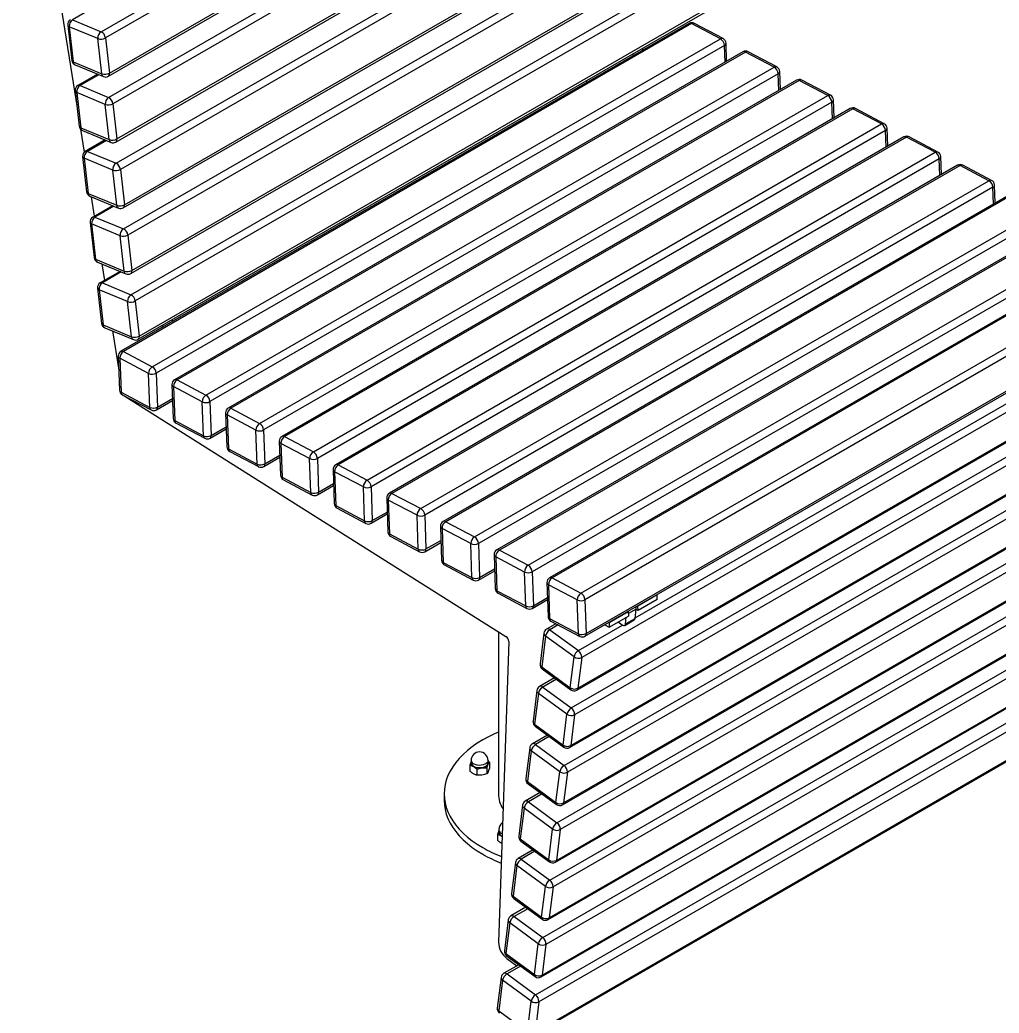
# Model space of a CAD drawing. Header units: millimetres. Extents: x 1508 to 7448, y -3239 to 961.
# Drawn here: x 5673 to 6800, y -1825 to -682 of the extents above; entities that cross this region are included whole.
import ezdxf

# ---------------------------------------------------------------- set-up
doc = ezdxf.new("R2010")
doc.units = ezdxf.units.MM

# ---------------------------------------------------------------- blocks, each defined once
blk = doc.blocks.new('izometria')
for p, q in [((786.15, 2005.71), (1204.75, 2247.37)), ((1207.95, 2242.74), (789.34, 2001.08)), ((726.3, 2215.41), (768.47, 1949.51)), ((791.48, 1972.82), (1210.09, 2214.48)), ((792.28, 1975.13), (1210.89, 2216.78)), ((791.64, 1957.25), (1210.25, 2198.91)), ((1213.44, 2194.28), (794.83, 1952.63)), ((797.78, 1926.67), (1216.38, 2168.33)), ((796.97, 1924.37), (1215.58, 2166.03)), ((797.13, 1908.8), (1215.74, 2150.45)), ((1218.93, 2145.83), (800.33, 1904.17)), ((802.47, 1875.91), (1221.08, 2117.57)), ((803.27, 1878.21), (1221.88, 2119.87)), ((802.63, 1860.34), (1221.23, 2102)), ((1224.43, 2097.37), (805.82, 1855.72)), ((807.96, 1827.46), (1226.57, 2069.12)), ((808.76, 1829.76), (1227.37, 2071.42)), ((808.12, 1811.89), (1226.73, 2053.54)), ((1229.92, 2048.92), (811.31, 1807.26)), ((779.05, 2022.47), (765.14, 2014.44)), ((813.46, 1779), (1232.06, 2020.66)), ((814.26, 1781.3), (1232.86, 2022.96)), ((765.14, 2014.44), (786.15, 2005.71)), ((761.56, 2010.53), (764.5, 1984.57)), ((783.71, 2000.61), (762.7, 2009.34)), ((762.7, 2009.34), (765.64, 1983.39)), ((1219.36, 2011.78), (800.75, 1770.13)), ((1221.24, 2011.65), (802.63, 1769.99)), ((1242.43, 2000.45), (1221.24, 2011.65)), ((1244.42, 2000.65), (1223.23, 2011.86)), ((786.65, 1974.66), (783.71, 2000.61)), ((789.34, 2001.08), (792.28, 1975.13)), ((823.82, 1758.79), (1242.43, 2000.45)), ((1245.38, 1995.63), (826.77, 1753.97)), ((1185.27, 1992.11), (1185.22, 1993.62)), ((1245.82, 1983.31), (1245.38, 1995.63)), ((1247.02, 1984.01), (1246.55, 1997.26)), ((1258.92, 1990.88), (840.31, 1749.22)), ((1260.8, 1990.74), (842.19, 1749.09)), ((1178.2, 1988.02), (1178.15, 1989.54)), ((1281.99, 1979.54), (1260.8, 1990.74)), ((1283.98, 1979.75), (1262.79, 1990.95)), ((765.64, 1983.39), (786.65, 1974.66)), ((766.94, 1981.32), (787.95, 1972.6)), ((863.39, 1737.89), (1281.99, 1979.54)), ((783.6, 1974.4), (769.02, 1965.99)), ((784.54, 1974.01), (770.63, 1965.98)), ((1284.94, 1974.72), (866.33, 1733.06)), ((1298.48, 1969.97), (879.87, 1728.31)), ((1300.36, 1969.84), (881.76, 1728.18)), ((1143.51, 1969.54), (1143.73, 1968.13)), ((1285.38, 1962.4), (1284.94, 1974.72)), ((1286.59, 1963.1), (1286.11, 1976.35)), ((1321.56, 1958.63), (1300.36, 1969.84)), ((1323.55, 1958.84), (1302.35, 1970.04)), ((767.05, 1962.07), (769.99, 1936.11)), ((770.63, 1965.98), (791.64, 1957.25)), ((789.2, 1952.16), (768.2, 1960.89)), ((768.2, 1960.89), (771.14, 1934.93)), ((902.95, 1716.98), (1321.56, 1958.63)), ((1326.15, 1942.19), (1325.67, 1955.45)), ((792.15, 1926.2), (789.2, 1952.16)), ((794.83, 1952.63), (797.78, 1926.67)), ((1324.5, 1953.81), (905.89, 1712.15)), ((1338.04, 1949.06), (919.44, 1707.4)), ((1339.93, 1948.93), (921.32, 1707.27)), ((1324.94, 1941.5), (1324.5, 1953.81)), ((1361.12, 1937.73), (1339.93, 1948.93)), ((1363.11, 1937.93), (1341.91, 1949.13)), ((770.94, 1933.95), (773.65, 1916.86)), ((771.14, 1934.93), (792.15, 1926.2)), ((772.43, 1932.87), (793.44, 1924.14)), ((942.51, 1696.07), (1361.12, 1937.73)), ((1364.06, 1932.9), (945.46, 1691.24)), ((1364.51, 1920.59), (1364.06, 1932.9)), ((1365.71, 1921.28), (1365.24, 1934.54)), ((789.09, 1925.95), (774.52, 1917.53)), ((790.03, 1925.56), (776.12, 1917.53)), ((1377.61, 1928.15), (959, 1686.49)), ((1379.49, 1928.02), (960.88, 1686.36)), ((1400.68, 1916.82), (1379.49, 1928.02)), ((1402.67, 1917.02), (1381.48, 1928.22)), ((772.54, 1913.62), (775.49, 1887.66)), ((794.7, 1903.7), (773.69, 1912.43)), ((773.69, 1912.43), (776.63, 1886.47)), ((776.12, 1917.53), (797.13, 1908.8)), ((982.07, 1675.16), (1400.68, 1916.82)), ((1403.63, 1911.99), (985.02, 1670.34)), ((1404.07, 1899.68), (1403.63, 1911.99)), ((1405.27, 1900.38), (1404.8, 1913.63)), ((797.64, 1877.75), (794.7, 1903.7)), ((800.33, 1904.17), (803.27, 1878.21)), ((1417.17, 1907.24), (998.56, 1665.59)), ((1419.05, 1907.11), (1000.44, 1665.45)), ((1440.24, 1895.91), (1419.05, 1907.11)), ((1442.23, 1896.11), (1421.04, 1907.32)), ((1021.64, 1654.25), (1440.24, 1895.91)), ((1443.19, 1891.08), (1024.58, 1649.43)), ((1443.63, 1878.77), (1443.19, 1891.08)), ((1444.84, 1879.47), (1444.36, 1892.72)), ((776.63, 1886.47), (797.64, 1877.75)), ((777.93, 1884.41), (798.93, 1875.68)), ((778.86, 1884.03), (781.13, 1869.72)), ((1456.73, 1886.33), (1038.13, 1644.68)), ((1458.61, 1886.2), (1040.01, 1644.55)), ((794.59, 1877.49), (780.01, 1869.07)), ((795.53, 1877.1), (781.62, 1869.07)), ((1061.2, 1633.35), (1479.81, 1875)), ((781.62, 1869.07), (802.63, 1860.34)), ((1482.75, 1870.18), (1064.15, 1628.52)), ((778.04, 1865.16), (780.98, 1839.2)), ((800.19, 1855.25), (779.18, 1863.98)), ((779.18, 1863.98), (782.13, 1838.02)), ((1496.3, 1865.43), (1077.69, 1623.77)), ((1498.18, 1865.29), (1079.57, 1623.64)), ((803.13, 1829.29), (800.19, 1855.25)), ((805.82, 1855.72), (808.76, 1829.76)), ((1100.76, 1612.44), (1519.37, 1854.09)), ((1522.32, 1849.27), (1103.71, 1607.61)), ((1535.15, 1844.89), (1116.55, 1603.23)), ((782.13, 1838.02), (803.13, 1829.29)), ((1537.03, 1844.76), (1118.43, 1603.1)), ((783.42, 1835.96), (804.43, 1827.23)), ((786.7, 1834.59), (788.63, 1822.42)), ((1139.62, 1591.9), (1558.23, 1833.56)), ((800.08, 1829.03), (785.5, 1820.62)), ((801.02, 1828.64), (787.11, 1820.62)), ((1561.17, 1828.73), (1142.57, 1587.08)), ((783.53, 1816.7), (786.47, 1790.75)), ((787.11, 1820.62), (808.12, 1811.89)), ((805.68, 1806.79), (784.68, 1815.52)), ((784.68, 1815.52), (787.62, 1789.56)), ((808.63, 1780.83), (805.68, 1806.79)), ((811.31, 1807.26), (814.26, 1781.3)), ((1142.64, 1560.11), (1561.24, 1801.77)), ((1143.46, 1562.08), (1562.07, 1803.74)), ((787.62, 1789.56), (808.63, 1780.83)), ((788.91, 1787.5), (809.92, 1778.77)), ((831.72, 1788), (831.66, 1789.52)), ((838.79, 1792.09), (838.74, 1793.6)), ((794.54, 1785.16), (799.12, 1756.32)), ((1558.84, 1786.11), (1140.23, 1544.45)), ((798.75, 1766.52), (799.65, 1741.53)), ((821.12, 1753.83), (799.92, 1765.03)), ((799.92, 1765.03), (800.82, 1740.04)), ((802.63, 1769.99), (823.82, 1758.79)), ((1179.62, 1573.67), (1516.83, 1768.33)), ((1136.61, 1520.39), (1555.22, 1762.05)), ((1137.41, 1521.8), (1556.02, 1763.46)), ((822.01, 1728.84), (821.12, 1753.83)), ((826.77, 1753.97), (827.67, 1728.98)), ((838.31, 1745.61), (839.21, 1720.62)), ((860.68, 1732.92), (839.48, 1744.12)), ((839.48, 1744.12), (840.38, 1719.13)), ((842.19, 1749.09), (863.39, 1737.89)), ((1132.54, 1507.25), (1551.15, 1748.9)), ((1553.58, 1743.83), (1134.97, 1502.17)), ((800.82, 1740.04), (822.01, 1728.84)), ((801.78, 1738.13), (822.97, 1726.93)), ((803.67, 1737), (1084.42, 1560.05)), ((827.67, 1728.98), (838.68, 1735.34)), ((826.84, 1727.01), (838.74, 1733.87)), ((861.57, 1707.93), (860.68, 1732.92)), ((866.33, 1733.06), (867.23, 1708.07)), ((881.76, 1728.18), (902.95, 1716.98)), ((877.88, 1724.7), (878.77, 1699.71)), ((900.24, 1712.01), (879.05, 1723.21)), ((879.05, 1723.21), (879.94, 1698.22)), ((1132.15, 1479.52), (1550.76, 1721.18)), ((840.38, 1719.13), (861.57, 1707.93)), ((841.34, 1717.23), (862.53, 1706.03)), ((867.23, 1708.07), (878.25, 1714.43)), ((1131.34, 1478.11), (1549.95, 1719.77)), ((866.4, 1706.1), (878.3, 1712.97)), ((901.14, 1687.02), (900.24, 1712.01)), ((905.89, 1712.15), (906.79, 1687.16)), ((921.32, 1707.27), (942.51, 1696.07)), ((1127.28, 1464.97), (1545.88, 1706.62)), ((917.44, 1703.79), (918.34, 1678.8)), ((939.8, 1691.1), (918.61, 1702.31)), ((918.61, 1702.31), (919.5, 1677.31)), ((1548.31, 1701.55), (1129.7, 1459.89)), ((879.94, 1698.22), (901.14, 1687.02)), ((880.9, 1696.32), (902.1, 1685.12)), ((905.96, 1685.19), (917.86, 1692.06)), ((906.79, 1687.16), (917.81, 1693.52)), ((945.46, 1691.24), (946.35, 1666.25)), ((940.7, 1666.11), (939.8, 1691.1)), ((960.88, 1686.36), (982.07, 1675.16)), ((919.5, 1677.31), (940.7, 1666.11)), ((957, 1682.89), (957.9, 1657.9)), ((979.37, 1670.2), (958.17, 1681.4)), ((958.17, 1681.4), (959.07, 1656.41)), ((1126.08, 1435.83), (1544.69, 1677.49)), ((1126.88, 1437.24), (1545.49, 1678.9)), ((920.46, 1675.41), (941.66, 1664.21)), ((945.53, 1664.28), (957.42, 1671.15)), ((946.35, 1666.25), (957.37, 1672.61)), ((980.26, 1645.2), (979.37, 1670.2)), ((985.02, 1670.34), (985.92, 1645.34)), ((996.57, 1661.98), (997.46, 1636.99)), ((1000.44, 1665.45), (1021.64, 1654.25)), ((1122.01, 1422.69), (1540.62, 1664.34)), ((959.07, 1656.41), (980.26, 1645.2)), ((1018.93, 1649.29), (997.73, 1660.49)), ((997.73, 1660.49), (998.63, 1635.5)), ((1543.04, 1659.27), (1124.44, 1417.61)), ((960.03, 1654.5), (981.22, 1643.3)), ((985.09, 1643.37), (996.99, 1650.24)), ((985.92, 1645.34), (996.93, 1651.7)), ((1019.82, 1624.3), (1018.93, 1649.29)), ((1024.58, 1649.43), (1025.48, 1624.44)), ((1036.13, 1641.07), (1037.02, 1616.08)), ((1040.01, 1644.55), (1061.2, 1633.35)), ((998.63, 1635.5), (1019.82, 1624.3)), ((999.59, 1633.59), (1020.78, 1622.39)), ((1058.49, 1628.38), (1037.3, 1639.58)), ((1037.3, 1639.58), (1038.19, 1614.59)), ((1120.81, 1393.55), (1539.42, 1635.21)), ((1121.62, 1394.96), (1540.22, 1636.62)), ((1024.65, 1622.47), (1036.55, 1629.33)), ((1025.48, 1624.44), (1036.5, 1630.8)), ((1059.39, 1603.39), (1058.49, 1628.38)), ((1064.15, 1628.52), (1065.04, 1603.53)), ((1075.69, 1620.16), (1076.59, 1595.17)), ((1098.05, 1607.47), (1076.86, 1618.67)), ((1076.86, 1618.67), (1077.76, 1593.68)), ((1079.57, 1623.64), (1100.76, 1612.44)), ((1116.74, 1380.41), (1535.35, 1622.06)), ((1038.19, 1614.59), (1059.39, 1603.39)), ((1039.15, 1612.69), (1060.35, 1601.48)), ((1537.78, 1616.99), (1119.17, 1375.33)), ((1064.22, 1601.56), (1076.11, 1608.42)), ((1065.04, 1603.53), (1076.06, 1609.89)), ((1098.95, 1582.48), (1098.05, 1607.47)), ((1103.71, 1607.61), (1104.6, 1582.62)), ((1114.55, 1599.63), (1115.44, 1574.64)), ((1136.91, 1586.94), (1115.72, 1598.14)), ((1115.72, 1598.14), (1116.61, 1573.15)), ((1118.43, 1603.1), (1139.62, 1591.9)), ((1077.76, 1593.68), (1098.95, 1582.48)), ((1078.71, 1591.78), (1099.91, 1580.58)), ((1115.55, 1351.27), (1534.15, 1592.93)), ((1116.35, 1352.68), (1534.96, 1594.34)), ((1195.79, 1590.58), (1181.65, 1582.42)), ((1195.6, 1590.69), (1195.79, 1590.58)), ((1195.91, 1587.25), (1195.79, 1590.58)), ((1103.78, 1580.65), (1115, 1587.13)), ((1104.6, 1582.62), (1114.94, 1588.59)), ((1137.81, 1561.94), (1136.91, 1586.94)), ((1142.57, 1587.08), (1143.46, 1562.08)), ((1181.65, 1582.42), (1181.45, 1582.52)), ((1181.77, 1579.09), (1181.65, 1582.42)), ((1195.91, 1587.25), (1181.77, 1579.09)), ((1111.48, 1338.13), (1530.09, 1579.78)), ((1532.51, 1574.71), (1113.91, 1333.05)), ((1160.44, 1570.17), (1174.58, 1578.34)), ((1160.56, 1566.84), (1174.7, 1575)), ((1172.51, 1569.2), (1173.09, 1574.07)), ((1174.58, 1578.34), (1174.38, 1578.44)), ((1174.58, 1578.34), (1174.7, 1575)), ((1180.41, 1580.21), (1174.63, 1576.87)), ((1179.58, 1573.28), (1180.41, 1580.21)), ((1181.77, 1579.09), (1180.36, 1579.83)), ((1121.23, 1569.31), (1114.41, 1565.37)), ((1116.61, 1573.15), (1137.81, 1561.94)), ((1122.88, 1568.44), (1116.78, 1564.92)), ((1117.57, 1571.24), (1138.77, 1560.04)), ((1137.81, 1549.53), (1170.35, 1568.31)), ((1157.28, 1568.57), (1160.56, 1566.84)), ((1160.24, 1570.28), (1160.44, 1570.17)), ((1160.44, 1570.17), (1160.56, 1566.84)), ((1167.14, 1570.64), (1170.12, 1568.46)), ((1171.9, 1568.13), (1178.97, 1572.21)), ((1172.51, 1569.2), (1179.58, 1573.28)), ((1078.86, 1563.55), (1078.86, 1444.02)), ((1112.44, 1562.4), (1109.62, 1539.75)), ((1113.58, 1560.27), (1110.76, 1537.62)), ((1134.6, 1544.87), (1113.58, 1560.27)), ((1116.78, 1564.92), (1137.81, 1549.53)), ((1086.45, 1556.34), (1078.94, 1334.56)), ((1111.08, 1310.4), (1529.69, 1552.06)), ((1110.28, 1308.99), (1528.89, 1550.65)), ((1131.78, 1522.22), (1134.6, 1544.87)), ((1106.21, 1295.84), (1524.82, 1537.5)), ((1110.76, 1537.62), (1131.78, 1522.22)), ((1140.23, 1544.45), (1137.41, 1521.8)), ((1527.25, 1532.43), (1108.64, 1290.77)), ((1111.22, 1536.02), (1132.25, 1520.63)), ((1120.19, 1529.46), (1109.14, 1523.09)), ((1121.57, 1528.45), (1111.52, 1522.64)), ((1107.17, 1520.12), (1104.35, 1497.47)), ((1108.31, 1517.99), (1105.49, 1495.34)), ((1129.34, 1502.59), (1108.31, 1517.99)), ((1111.52, 1522.64), (1132.54, 1507.25)), ((1105.02, 1266.71), (1523.62, 1508.37)), ((1105.82, 1268.12), (1524.43, 1509.78)), ((1126.52, 1479.94), (1129.34, 1502.59)), ((1134.97, 1502.17), (1132.15, 1479.52)), ((1105.49, 1495.34), (1126.52, 1479.94)), ((1105.96, 1493.74), (1126.98, 1478.35)), ((1114.92, 1487.18), (1103.88, 1480.8)), ((1116.31, 1486.17), (1106.25, 1480.36)), ((1106.25, 1480.36), (1127.28, 1464.97)), ((1101.91, 1477.84), (1099.08, 1455.18)), ((1103.05, 1475.71), (1100.23, 1453.06)), ((1124.07, 1460.31), (1103.05, 1475.71)), ((1057.75, 1465.13), (1057.75, 1460.77)), ((1058.75, 1468.57), (1058.75, 1466.83)), ((1070.3, 1463.19), (1071.28, 1465.76)), ((1071.25, 1466.83), (1071.25, 1468.57)), ((1072.25, 1467.38), (1072.25, 1463.02)), ((1063.05, 1462.07), (1066.68, 1463.1)), ((1063.05, 1462.07), (1063.05, 1457.71)), ((1070.3, 1463.19), (1070.3, 1458.83)), ((1072.25, 1463.02), (1071.28, 1460.45)), ((1121.25, 1437.66), (1124.07, 1460.31)), ((1129.7, 1459.89), (1126.88, 1437.24)), ((1100.23, 1453.06), (1121.25, 1437.66)), ((1100.69, 1451.46), (1121.72, 1436.07)), ((1038.86, 1444.02), (1038.86, 1439.12)), ((1109.65, 1444.9), (1098.61, 1438.52)), ((1111.04, 1443.89), (1100.99, 1438.08)), ((1096.64, 1435.55), (1093.82, 1412.9)), ((1100.99, 1438.08), (1122.01, 1422.69)), ((1097.78, 1433.43), (1094.96, 1410.78)), ((1118.81, 1418.03), (1097.78, 1433.43)), ((1078.14, 1414.12), (1078.14, 1409.76)), ((1079.14, 1417.55), (1079.14, 1415.81)), ((1080.8, 1413.06), (1081.58, 1412.5)), ((1115.98, 1395.38), (1118.81, 1418.03)), ((1124.44, 1417.61), (1121.62, 1394.96)), ((1081.41, 1407.48), (1080.8, 1407.75)), ((1094.96, 1410.78), (1115.98, 1395.38)), ((1095.43, 1409.18), (1116.45, 1393.79)), ((1104.39, 1402.62), (1093.34, 1396.24)), ((1105.77, 1401.6), (1095.72, 1395.8)), ((1091.37, 1393.27), (1088.55, 1370.62)), ((1092.52, 1391.15), (1089.69, 1368.5)), ((1113.54, 1375.75), (1092.52, 1391.15)), ((1095.72, 1395.8), (1116.74, 1380.41)), ((1110.72, 1353.1), (1113.54, 1375.75)), ((1119.17, 1375.33), (1116.35, 1352.68)), ((1089.69, 1368.5), (1110.72, 1353.1)), ((1090.16, 1366.9), (1111.18, 1351.51)), ((1099.12, 1360.34), (1088.08, 1353.96)), ((1100.51, 1359.32), (1090.45, 1353.52)), ((1086.11, 1350.99), (1083.29, 1328.34)), ((1087.25, 1348.87), (1084.43, 1326.22)), ((1108.27, 1333.47), (1087.25, 1348.87)), ((1090.45, 1353.52), (1111.48, 1338.13)), ((1105.45, 1310.82), (1108.27, 1333.47)), ((1113.91, 1333.05), (1111.08, 1310.4)), ((1084.43, 1326.22), (1105.45, 1310.82)), ((1093.86, 1318.06), (1082.81, 1311.68)), ((1084.89, 1324.62), (1105.92, 1309.23)), ((1085.07, 1322.62), (1092.42, 1317.23)), ((1095.24, 1317.04), (1085.19, 1311.24)), ((1085.19, 1311.24), (1106.21, 1295.84)), ((1080.84, 1308.71), (1078.02, 1286.06)), ((1081.98, 1306.59), (1079.16, 1283.94)), ((1103.01, 1291.19), (1081.98, 1306.59)), ((1100.19, 1268.54), (1103.01, 1291.19)), ((1108.64, 1290.77), (1105.82, 1268.12)), ((1079.16, 1283.94), (1100.19, 1268.54))]:
    blk.add_line(p, q)
at = {"flags": 128}
for points in [[(803.14, 1737.41), (803.32, 1737.25), (803.67, 1737)], [(1170.12, 1568.46), (1170.54, 1568.2), (1170.95, 1568.04), (1171.34, 1567.99), (1171.69, 1568.04), (1172, 1568.19), (1172.24, 1568.44), (1172.41, 1568.78), (1172.51, 1569.2)], [(1078.86, 1489.37), (1076.1, 1488.16), (1071.59, 1486), (1067.32, 1483.67), (1063.29, 1481.21), (1059.54, 1478.6), (1056.06, 1475.88), (1052.87, 1473.03), (1049.99, 1470.08), (1047.42, 1467.03), (1045.17, 1463.9), (1043.26, 1460.7), (1041.68, 1457.44), (1040.45, 1454.13), (1039.57, 1450.78), (1039.04, 1447.4), (1038.86, 1444.02), (1039.04, 1440.63), (1039.57, 1437.26), (1040.45, 1433.91), (1041.68, 1430.59), (1043.26, 1427.33), (1045.17, 1424.13), (1047.42, 1421), (1049.99, 1417.95), (1052.87, 1415), (1056.06, 1412.16), (1059.54, 1409.43), (1063.29, 1406.83), (1067.32, 1404.36)], [(1071.25, 1467.44), (1071.36, 1466.95), (1071.26, 1466.07), (1070.81, 1465.22), (1070.01, 1464.46), (1068.93, 1463.83), (1067.61, 1463.38), (1066.15, 1463.11), (1064.61, 1463.06), (1063.1, 1463.22), (1061.7, 1463.58), (1060.49, 1464.13), (1059.55, 1464.83), (1058.92, 1465.64), (1058.64, 1466.51), (1058.73, 1467.39), (1058.75, 1467.44)], [(1058.75, 1466.83), (1058.76, 1466.61), (1059.03, 1465.75), (1059.65, 1464.96), (1060.58, 1464.28), (1061.76, 1463.74), (1063.14, 1463.38), (1064.62, 1463.23), (1066.12, 1463.28), (1067.56, 1463.54), (1068.85, 1463.99), (1069.92, 1464.6), (1070.7, 1465.35), (1071.14, 1466.18), (1071.25, 1466.83)], [(1071.25, 1468.57), (1071.14, 1467.92), (1070.7, 1467.09), (1069.92, 1466.34), (1068.85, 1465.73), (1067.56, 1465.28), (1066.12, 1465.02), (1064.62, 1464.96), (1063.14, 1465.12), (1061.76, 1465.48), (1060.58, 1466.02)], [(1038.86, 1439.12), (1039.04, 1435.73), (1039.57, 1432.36), (1040.45, 1429.01), (1041.68, 1425.7), (1043.26, 1422.43), (1045.17, 1419.23), (1047.42, 1416.1), (1049.99, 1413.05), (1052.87, 1410.1), (1056.06, 1407.26), (1059.54, 1404.53), (1063.29, 1401.93), (1067.32, 1399.46)], [(1081.58, 1412.67), (1081.44, 1412.74), (1080.8, 1413.06)]]:
    blk.add_lwpolyline(points, dxfattribs=at)
for centre, radius, start, end in [((765.53, 2010.98), 4, 119.99731, 186.46828), ((768.19, 2009.85), 5.51, 123.64115, 185.24258), ((763.12, 2010.9), 1.61, 193.35792, 254.86584), ((1221.36, 2008.32), 4, 62.14438, 119.99731), ((1220.18, 2010.04), 1.93, 56.73042, 115.23893), ((1222.41, 2009.97), 2.05, 66.72571, 125.00749), ((789.2, 2001.12), 5.51, 123.64115, 185.24258), ((785.99, 2007.3), 7.06, 251.17811, 298.34507), ((783.35, 2000.36), 6.03, 6.86308, 62.38564), ((1243.61, 1998.77), 2.05, 66.72571, 125.00749), ((1239.25, 1995.2), 6.14, 3.96971, 58.82613), ((1242.55, 1997.12), 4, 2.0528, 62.14438), ((1244.68, 1997.36), 1.87, 291.84023, 356.97122), ((1260.92, 1987.41), 4, 62.14438, 119.99731), ((768.47, 1985.02), 4, 186.46828, 247.43629), ((766.06, 1984.94), 1.61, 193.35792, 254.86584), ((1259.74, 1989.13), 1.93, 56.73042, 115.23893), ((1261.98, 1989.06), 2.05, 66.72571, 125.00749), ((767.98, 1983.41), 2.33, 180.67951, 243.54936), ((1283.17, 1977.86), 2.05, 66.72571, 125.00749), ((1278.82, 1974.29), 6.14, 3.96971, 58.82613), ((1282.11, 1976.21), 4, 2.0528, 62.14438), ((788.93, 1981.34), 7.06, 251.17811, 298.34507), ((788.99, 1974.68), 2.33, 180.67951, 243.54936), ((789.48, 1976.29), 4, 247.43629, 299.99731), ((790.08, 1974.6), 2.26, 308.23528, 13.35639), ((1284.24, 1976.45), 1.87, 291.84023, 356.97122), ((1300.48, 1966.5), 4, 62.14438, 119.99731), ((1299.3, 1968.22), 1.93, 56.73042, 115.23893), ((1301.54, 1968.15), 2.05, 66.72571, 125.00749), ((771.02, 1962.52), 4, 119.99731, 186.46828), ((768.62, 1962.44), 1.61, 193.35792, 254.86584), ((773.69, 1961.39), 5.51, 123.64115, 185.24258), ((769.82, 1964.42), 1.76, 62.66761, 117.11222), ((794.69, 1952.66), 5.51, 123.64115, 185.24258), ((788.84, 1951.91), 6.03, 6.86308, 62.38564), ((1322.73, 1956.95), 2.05, 66.72571, 125.00749), ((1318.38, 1953.38), 6.14, 3.96971, 58.82613), ((1321.68, 1955.3), 4, 2.0528, 62.14438), ((1323.81, 1955.54), 1.87, 291.84023, 356.97122), ((791.48, 1958.84), 7.06, 251.17811, 298.34507), ((1340.04, 1945.59), 4, 62.14438, 119.99731), ((1338.87, 1947.31), 1.93, 56.73042, 115.23893), ((1341.1, 1947.25), 2.05, 66.72571, 125.00749), ((773.97, 1936.56), 4, 186.46828, 247.43629), ((771.56, 1936.48), 1.61, 193.35792, 254.86584), ((773.47, 1934.96), 2.33, 180.67951, 243.54936), ((1362.3, 1936.05), 2.05, 66.72571, 125.00749), ((1357.94, 1932.48), 6.14, 3.96971, 58.82613), ((1361.24, 1934.39), 4, 2.0528, 62.14438), ((1363.37, 1934.64), 1.87, 291.84023, 356.97122), ((794.42, 1932.88), 7.06, 251.17811, 298.34507), ((794.48, 1926.23), 2.33, 180.67951, 243.54936), ((795.57, 1926.15), 2.26, 308.23528, 13.35639), ((1379.61, 1924.69), 4, 62.14438, 119.99731), ((1378.43, 1926.41), 1.93, 56.73042, 115.23893), ((1380.67, 1926.34), 2.05, 66.72571, 125.00749), ((794.97, 1927.83), 4, 247.43629, 299.99731), ((776.52, 1914.07), 4, 119.99731, 186.46828), ((774.11, 1913.99), 1.61, 193.35792, 254.86584), ((779.18, 1912.94), 5.51, 123.64115, 185.24258), ((775.32, 1915.97), 1.76, 62.66761, 117.11222), ((1401.86, 1915.14), 2.05, 66.72571, 125.00749), ((1397.51, 1911.57), 6.14, 3.96971, 58.82613), ((1400.8, 1913.49), 4, 2.0528, 62.14438), ((1402.93, 1913.73), 1.87, 291.84023, 356.97122), ((800.19, 1904.21), 5.51, 123.64115, 185.24258), ((796.97, 1910.39), 7.06, 251.17811, 298.34507), ((794.34, 1903.45), 6.03, 6.86308, 62.38564), ((1419.17, 1903.78), 4, 62.14438, 119.99731), ((1417.99, 1905.5), 1.93, 56.73042, 115.23893), ((1420.23, 1905.43), 2.05, 66.72571, 125.00749), ((1441.42, 1894.23), 2.05, 66.72571, 125.00749), ((1437.07, 1890.66), 6.14, 3.96971, 58.82613), ((1440.36, 1892.58), 4, 2.0528, 62.14438), ((1442.49, 1892.82), 1.87, 291.84023, 356.97122), ((779.46, 1888.11), 4, 186.46828, 247.43629), ((777.05, 1888.03), 1.61, 193.35792, 254.86584), ((778.96, 1886.5), 2.33, 180.67951, 243.54936), ((799.92, 1884.43), 7.06, 251.17811, 298.34507), ((799.97, 1877.77), 2.33, 180.67951, 243.54936), ((800.47, 1879.38), 4, 247.43629, 299.99731), ((801.07, 1877.69), 2.26, 308.23528, 13.35639), ((782.01, 1865.61), 4, 119.99731, 186.46828), ((784.67, 1864.48), 5.51, 123.64115, 185.24258), ((780.81, 1867.51), 1.76, 62.66761, 117.11222), ((779.6, 1865.53), 1.61, 193.35792, 254.86584), ((805.68, 1855.75), 5.51, 123.64115, 185.24258), ((799.83, 1855), 6.03, 6.86308, 62.38564), ((802.47, 1861.93), 7.06, 251.17811, 298.34507), ((784.95, 1839.65), 4, 186.46828, 247.43629), ((782.55, 1839.57), 1.61, 193.35792, 254.86584), ((784.46, 1838.05), 2.33, 180.67951, 243.54936), ((805.41, 1835.97), 7.06, 251.17811, 298.34507), ((805.47, 1829.32), 2.33, 180.67951, 243.54936), ((805.96, 1830.92), 4, 247.43629, 299.99731), ((806.56, 1829.24), 2.26, 308.23528, 13.35639), ((787.5, 1817.15), 4, 119.99731, 186.46828), ((785.1, 1817.08), 1.61, 193.35792, 254.86584), ((790.17, 1816.03), 5.51, 123.64115, 185.24258), ((786.31, 1819.05), 1.76, 62.66761, 117.11222), ((811.17, 1807.3), 5.51, 123.64115, 185.24258), ((805.32, 1806.54), 6.03, 6.86308, 62.38564), ((807.96, 1813.47), 7.06, 251.17811, 298.34507), ((790.45, 1791.2), 4, 186.46828, 247.43629), ((788.04, 1791.12), 1.61, 193.35792, 254.86584), ((789.95, 1789.59), 2.33, 180.67951, 243.54936), ((810.9, 1787.52), 7.06, 251.17811, 298.34507), ((810.96, 1780.86), 2.33, 180.67951, 243.54936), ((811.46, 1782.47), 4, 247.43629, 299.99731), ((812.05, 1780.78), 2.26, 308.23528, 13.35639), ((802.75, 1766.66), 4, 119.99731, 182.0528), ((800.62, 1766.78), 1.89, 188.01662, 248.23393), ((805.85, 1765.01), 5.93, 122.91612, 179.84874), ((801.57, 1768.38), 1.93, 56.73042, 115.23893), ((827.05, 1753.81), 5.93, 122.91612, 179.84874), ((820.65, 1753.54), 6.14, 3.96971, 58.82613), ((823.8, 1759.62), 6.39, 245.13067, 297.69342), ((842.31, 1745.75), 4, 119.99731, 182.0528), ((840.18, 1745.87), 1.89, 188.01662, 248.23393), ((845.42, 1744.11), 5.93, 122.91612, 179.84874), ((841.13, 1747.47), 1.93, 56.73042, 115.23893), ((803.65, 1741.67), 4, 182.0528, 242.14438), ((801.52, 1741.79), 1.89, 188.01662, 248.23393), ((802.91, 1739.9), 2.1, 176.1988, 237.29665), ((866.61, 1732.91), 5.93, 122.91612, 179.84874), ((860.21, 1732.64), 6.14, 3.96971, 58.82613), ((824.7, 1734.63), 6.39, 245.13067, 297.69342), ((824.1, 1728.7), 2.1, 176.1988, 237.29665), ((825.7, 1728.64), 2, 304.91222, 9.60462), ((863.36, 1738.72), 6.39, 245.13067, 297.69342), ((881.87, 1724.85), 4, 119.99731, 182.0528), ((884.98, 1723.2), 5.93, 122.91612, 179.84874), ((880.7, 1726.57), 1.93, 56.73042, 115.23893), ((824.84, 1730.47), 4, 242.14438, 299.99731), ((843.21, 1720.76), 4, 182.0528, 242.14438), ((841.08, 1720.88), 1.89, 188.01662, 248.23393), ((879.75, 1724.97), 1.89, 188.01662, 248.23393), ((842.47, 1718.99), 2.1, 176.1988, 237.29665), ((906.17, 1712), 5.93, 122.91612, 179.84874), ((899.77, 1711.73), 6.14, 3.96971, 58.82613), ((864.26, 1713.72), 6.39, 245.13067, 297.69342), ((863.67, 1707.79), 2.1, 176.1988, 237.29665), ((864.4, 1709.56), 4, 242.14438, 299.99731), ((865.26, 1707.74), 2, 304.91222, 9.60462), ((902.93, 1717.81), 6.39, 245.13067, 297.69342), ((921.44, 1703.94), 4, 119.99731, 182.0528), ((924.54, 1702.29), 5.93, 122.91612, 179.84874), ((920.26, 1705.66), 1.93, 56.73042, 115.23893), ((882.77, 1699.85), 4, 182.0528, 242.14438), ((880.64, 1699.97), 1.89, 188.01662, 248.23393), ((919.31, 1704.06), 1.89, 188.01662, 248.23393), ((882.03, 1698.08), 2.1, 176.1988, 237.29665), ((945.74, 1691.09), 5.93, 122.91612, 179.84874), ((942.49, 1696.9), 6.39, 245.13067, 297.69342), ((939.34, 1690.82), 6.14, 3.96971, 58.82613), ((903.23, 1686.88), 2.1, 176.1988, 237.29665), ((903.82, 1692.82), 6.39, 245.13067, 297.69342), ((903.96, 1688.65), 4, 242.14438, 299.99731), ((904.82, 1686.83), 2, 304.91222, 9.60462), ((961, 1683.03), 4, 119.99731, 182.0528), ((964.1, 1681.38), 5.93, 122.91612, 179.84874), ((959.82, 1684.75), 1.93, 56.73042, 115.23893), ((922.33, 1678.95), 4, 182.0528, 242.14438), ((920.2, 1679.07), 1.89, 188.01662, 248.23393), ((921.6, 1677.17), 2.1, 176.1988, 237.29665), ((958.87, 1683.15), 1.89, 188.01662, 248.23393), ((985.3, 1670.18), 5.93, 122.91612, 179.84874), ((982.05, 1675.99), 6.39, 245.13067, 297.69342), ((978.9, 1669.91), 6.14, 3.96971, 58.82613), ((942.79, 1665.97), 2.1, 176.1988, 237.29665), ((943.39, 1671.91), 6.39, 245.13067, 297.69342), ((943.53, 1667.75), 4, 242.14438, 299.99731), ((944.38, 1665.92), 2, 304.91222, 9.60462), ((1000.56, 1662.12), 4, 119.99731, 182.0528), ((998.43, 1662.24), 1.89, 188.01662, 248.23393), ((1003.67, 1660.47), 5.93, 122.91612, 179.84874), ((999.39, 1663.84), 1.93, 56.73042, 115.23893), ((961.9, 1658.04), 4, 182.0528, 242.14438), ((959.77, 1658.16), 1.89, 188.01662, 248.23393), ((961.16, 1656.27), 2.1, 176.1988, 237.29665), ((1024.86, 1649.27), 5.93, 122.91612, 179.84874), ((1021.61, 1655.08), 6.39, 245.13067, 297.69342), ((1018.46, 1649), 6.14, 3.96971, 58.82613), ((982.95, 1651), 6.39, 245.13067, 297.69342), ((982.35, 1645.07), 2.1, 176.1988, 237.29665), ((983.09, 1646.84), 4, 242.14438, 299.99731), ((983.95, 1645.01), 2, 304.91222, 9.60462), ((1040.13, 1641.21), 4, 119.99731, 182.0528), ((1038, 1641.33), 1.89, 188.01662, 248.23393), ((1043.23, 1639.57), 5.93, 122.91612, 179.84874), ((1038.95, 1642.93), 1.93, 56.73042, 115.23893), ((1001.46, 1637.13), 4, 182.0528, 242.14438), ((999.33, 1637.25), 1.89, 188.01662, 248.23393), ((1000.72, 1635.36), 2.1, 176.1988, 237.29665), ((1064.42, 1628.36), 5.93, 122.91612, 179.84874), ((1058.02, 1628.09), 6.14, 3.96971, 58.82613), ((1061.18, 1634.17), 6.39, 245.13067, 297.69342), ((1022.51, 1630.09), 6.39, 245.13067, 297.69342), ((1021.92, 1624.16), 2.1, 176.1988, 237.29665), ((1022.65, 1625.93), 4, 242.14438, 299.99731), ((1023.51, 1624.1), 2, 304.91222, 9.60462), ((1079.69, 1620.31), 4, 119.99731, 182.0528), ((1077.56, 1620.43), 1.89, 188.01662, 248.23393), ((1082.79, 1618.66), 5.93, 122.91612, 179.84874), ((1078.51, 1622.03), 1.93, 56.73042, 115.23893), ((1041.02, 1616.22), 4, 182.0528, 242.14438), ((1038.89, 1616.34), 1.89, 188.01662, 248.23393), ((1040.29, 1614.45), 2.1, 176.1988, 237.29665), ((1103.99, 1607.46), 5.93, 122.91612, 179.84874), ((1097.59, 1607.19), 6.14, 3.96971, 58.82613), ((1061.48, 1603.25), 2.1, 176.1988, 237.29665), ((1062.07, 1609.18), 6.39, 245.13067, 297.69342), ((1063.07, 1603.19), 2, 304.91222, 9.60462), ((1100.74, 1613.27), 6.39, 245.13067, 297.69342), ((1117.37, 1601.49), 1.93, 56.73042, 115.23893), ((1062.22, 1605.02), 4, 242.14438, 299.99731), ((1118.55, 1599.77), 4, 119.99731, 182.0528), ((1116.42, 1599.89), 1.89, 188.01662, 248.23393), ((1121.65, 1598.12), 5.93, 122.91612, 179.84874), ((1080.58, 1595.31), 4, 182.0528, 242.14438), ((1078.46, 1595.43), 1.89, 188.01662, 248.23393), ((1079.85, 1593.54), 2.1, 176.1988, 237.29665), ((1142.84, 1586.92), 5.93, 122.91612, 179.84874), ((1136.44, 1586.65), 6.14, 3.96971, 58.82613), ((1101.64, 1588.28), 6.39, 245.13067, 297.69342), ((1101.04, 1582.34), 2.1, 176.1988, 237.29665), ((1102.64, 1582.29), 2, 304.91222, 9.60462), ((1139.6, 1592.73), 6.39, 245.13067, 297.69342), ((1176.85, 1580.51), 3.57, 355.16538, 21.01265), ((1101.78, 1584.11), 4, 242.14438, 299.99731), ((1119.44, 1574.78), 4, 182.0528, 242.14438), ((1117.31, 1574.9), 1.89, 188.01662, 248.23393), ((1118.65, 1572.98), 2.04, 175.31393, 238.18152), ((1178.25, 1573.33), 1.33, 303.05488, 358.03009), ((1081.84, 1556.23), 4.61, 1.32559, 55.88905), ((1116.41, 1561.9), 4, 119.99731, 172.90063), ((1114.8, 1562.29), 2.37, 177.55054, 238.86299), ((1120.47, 1558.95), 7.01, 121.68748, 169.19967), ((1115.25, 1563.28), 2.25, 46.91451, 111.90761), ((1139.84, 1561.78), 2.04, 175.31393, 238.18152), ((1140.49, 1567.74), 6.39, 245.13067, 297.69342), ((1140.64, 1563.58), 4, 242.14438, 299.99731), ((1141.43, 1561.78), 2.06, 305.93212, 8.58472), ((1141.49, 1543.56), 7.01, 121.68748, 169.19967), ((1137.77, 1549.41), 5.54, 235.075, 296.39812), ((1134.2, 1544.68), 6.04, 357.83987, 53.30056), ((1113.59, 1539.25), 4, 172.90063, 233.78743), ((1111.93, 1539.62), 2.32, 176.78692, 239.6266), ((1112.33, 1537.21), 1.63, 165.56602, 226.96975), ((1111.14, 1519.62), 4, 119.99731, 172.90063), ((1110, 1521.08), 2.18, 45.79016, 113.03196), ((1109.54, 1520.01), 2.37, 177.55054, 238.86299), ((1115.2, 1516.67), 7.01, 121.68748, 169.19967), ((1133.36, 1521.82), 1.63, 165.56602, 226.96975), ((1134.95, 1526.76), 5.54, 235.075, 296.39812), ((1134.61, 1523.86), 4, 233.78743, 299.99731), ((1135.65, 1521.87), 1.77, 302.98571, 357.71601), ((1136.23, 1501.28), 7.01, 121.68748, 169.19967), ((1132.51, 1507.13), 5.54, 235.075, 296.39812), ((1128.93, 1502.4), 6.04, 357.83987, 53.30056), ((1108.32, 1496.97), 4, 172.90063, 233.78743), ((1106.66, 1497.34), 2.32, 176.78692, 239.6266), ((1107.07, 1494.93), 1.63, 165.56602, 226.96975), ((1105.88, 1477.34), 4, 119.99731, 172.90063), ((1109.93, 1474.39), 7.01, 121.68748, 169.19967), ((1104.73, 1478.8), 2.18, 45.79016, 113.03196), ((1128.09, 1479.54), 1.63, 165.56602, 226.96975), ((1129.69, 1484.48), 5.54, 235.075, 296.39812), ((1130.38, 1479.59), 1.77, 302.98571, 357.71601), ((1065, 1468.57), 6.25, 0, 180), ((1104.27, 1477.73), 2.37, 177.55054, 238.86299), ((1129.34, 1481.58), 4, 233.78743, 299.99731), ((1061.41, 1466.75), 2.86, 160.539, 249.25792), ((1061.77, 1468.8), 3.03, 184.45827, 246.86187), ((1066.32, 1469.03), 5.93, 273.4335, 326.56112), ((1069.22, 1466.73), 2.27, 334.68956, 26.94277), ((1130.96, 1459), 7.01, 121.68748, 169.19967), ((1123.66, 1460.12), 6.04, 357.83987, 53.30056), ((1064.99, 1472.94), 9.98, 242.64283, 279.7711), ((1127.24, 1464.85), 5.54, 235.075, 296.39812), ((1103.05, 1454.69), 4, 172.90063, 233.78743), ((1101.4, 1455.06), 2.32, 176.78692, 239.6266), ((1101.8, 1452.65), 1.63, 165.56602, 226.96975), ((1100.2, 1444.37), 21.34, 180.94593, 212.81878), ((1100.61, 1435.06), 4, 119.99731, 172.90063), ((1099, 1435.45), 2.37, 177.55054, 238.86299), ((1104.67, 1432.11), 7.01, 121.68748, 169.19967), ((1099.46, 1436.52), 2.18, 45.79016, 113.03196), ((1122.83, 1437.26), 1.63, 165.56602, 226.96975), ((1124.42, 1442.2), 5.54, 235.075, 296.39812), ((1124.08, 1439.3), 4, 233.78743, 299.99731), ((1125.12, 1437.31), 1.77, 302.98571, 357.71601), ((1085.39, 1417.55), 6.25, 123.68956, 180), ((1125.69, 1416.72), 7.01, 121.68748, 169.19967), ((1118.4, 1417.84), 6.04, 357.83987, 53.30056), ((1081.81, 1415.73), 2.86, 160.539, 249.25792), ((1082.28, 1415.87), 3.19, 170.085, 257.41245), ((1082.55, 1417.97), 3.43, 187.05051, 254.87521), ((1082.64, 1416.32), 3.54, 188.33672, 252.76243), ((1121.98, 1422.57), 5.54, 235.075, 296.39812), ((1097.79, 1412.41), 4, 172.90063, 233.78743), ((1096.13, 1412.77), 2.32, 176.78692, 239.6266), ((1096.54, 1410.37), 1.63, 165.56602, 226.96975), ((1119.78, 1496.1), 105.68, 240.23855, 248.52143), ((1119.73, 1491.12), 105.59, 240.23619, 248.43089), ((1095.34, 1392.78), 4, 119.99731, 172.90063), ((1093.74, 1393.17), 2.37, 177.55054, 238.86299), ((1099.4, 1389.83), 7.01, 121.68748, 169.19967), ((1094.18, 1394.16), 2.25, 46.91451, 111.90761), ((1117.56, 1394.98), 1.63, 165.56602, 226.96975), ((1119.15, 1399.92), 5.54, 235.075, 296.39812), ((1118.81, 1397.02), 4, 233.78743, 299.99731), ((1119.85, 1395.03), 1.77, 302.98571, 357.71601), ((1120.43, 1374.44), 7.01, 121.68748, 169.19967), ((1113.13, 1375.56), 6.04, 357.83987, 53.30056), ((1092.52, 1370.13), 4, 172.90063, 233.78743), ((1090.86, 1370.49), 2.32, 176.78692, 239.6266), ((1116.71, 1380.29), 5.54, 235.075, 296.39812), ((1091.27, 1368.09), 1.63, 165.56602, 226.96975), ((1090.08, 1350.5), 4, 119.99731, 172.90063), ((1088.47, 1350.89), 2.37, 177.55054, 238.86299), ((1094.14, 1347.55), 7.01, 121.68748, 169.19967), ((1088.93, 1351.96), 2.18, 45.79016, 113.03196), ((1112.29, 1352.7), 1.63, 165.56602, 226.96975), ((1113.89, 1357.64), 5.54, 235.075, 296.39812), ((1113.55, 1354.74), 4, 233.78743, 299.99731), ((1114.59, 1352.75), 1.77, 302.98571, 357.71601), ((1094.41, 1334.95), 15.47, 181.45331, 232.85775), ((1115.16, 1332.16), 7.01, 121.68748, 169.19967), ((1111.44, 1338.01), 5.54, 235.075, 296.39812), ((1107.87, 1333.28), 6.04, 357.83987, 53.30056), ((1087.26, 1327.85), 4, 172.90063, 233.78743), ((1085.6, 1328.21), 2.32, 176.78692, 239.6266), ((1086, 1325.81), 1.63, 165.56602, 226.96975), ((1084.81, 1308.22), 4, 119.99731, 172.90063), ((1088.87, 1305.27), 7.01, 121.68748, 169.19967), ((1083.67, 1309.68), 2.18, 45.79016, 113.03196), ((1107.03, 1310.42), 1.63, 165.56602, 226.96975), ((1108.62, 1315.36), 5.54, 235.075, 296.39812), ((1083.21, 1308.61), 2.37, 177.55054, 238.86299), ((1108.28, 1312.45), 4, 233.78743, 299.99731), ((1109.32, 1310.47), 1.77, 302.98571, 357.71601), ((1109.9, 1289.88), 7.01, 121.68748, 169.19967), ((1102.6, 1291), 6.04, 357.83987, 53.30056), ((1106.18, 1295.73), 5.54, 235.075, 296.39812), ((1081.99, 1285.57), 4, 172.90063, 233.78743), ((1080.33, 1285.93), 2.32, 176.78692, 239.6266), ((1080.74, 1283.53), 1.63, 165.56602, 226.96975)]:
    blk.add_arc(centre, radius, start, end)
for points, knots in [([(1058.72, 1467.7), (1058.7, 1467.65), (1058.37, 1466.94), (1058.05, 1466), (1057.75, 1465.13)], [0, 0, 0, 0, 0.070215, 1, 1, 1, 1]), ([(1057.75, 1465.13), (1058.4, 1464.95), (1059.27, 1464.69), (1060.17, 1464.2), (1060.4, 1464.08)], [0, 0, 0, 0, 0.745921, 1, 1, 1, 1]), ([(1071.25, 1468.19), (1071.37, 1468.11), (1071.71, 1467.87), (1072.04, 1467.57), (1072.25, 1467.38)], [0, 0, 0, 0, 0.371462, 1, 1, 1, 1]), ([(1071.28, 1465.76), (1071.3, 1465.81), (1071.63, 1466.51), (1071.95, 1466.96), (1072.25, 1467.38)], [0, 0, 0, 0, 0.070215, 1, 1, 1, 1]), ([(1060.4, 1458.77), (1060.17, 1458.91), (1059.27, 1459.45), (1058.4, 1460.21), (1057.75, 1460.77)], [0, 0, 0, 0, 0.254079, 1, 1, 1, 1]), ([(1060.4, 1464.08), (1061.08, 1463.63), (1061.98, 1463.03), (1062.85, 1462.26), (1063.05, 1462.07)], [0, 0, 0, 0, 0.760801, 1, 1, 1, 1]), ([(1063.05, 1457.71), (1062.85, 1457.76), (1061.98, 1457.98), (1061.08, 1458.43), (1060.4, 1458.77)], [0, 0, 0, 0, 0.239199, 1, 1, 1, 1]), ([(1066.68, 1457.8), (1066.59, 1457.78), (1065.37, 1457.6), (1064.17, 1457.66), (1063.05, 1457.71)], [0, 0, 0, 0, 0.0702148, 1, 1, 1, 1]), ([(1066.68, 1463.1), (1066.77, 1463.12), (1067.99, 1463.3), (1069.19, 1463.24), (1070.3, 1463.19)], [0, 0, 0, 0, 0.070215, 1, 1, 1, 1]), ([(1070.3, 1458.83), (1069.72, 1458.61), (1068.53, 1458.16), (1067.3, 1457.92), (1066.68, 1457.8)], [0, 0, 0, 0, 0.495458, 1, 1, 1, 1]), ([(1071.28, 1460.45), (1071.25, 1460.4), (1070.92, 1459.7), (1070.6, 1459.25), (1070.3, 1458.83)], [0, 0, 0, 0, 0.070215, 1, 1, 1, 1]), ([(1079.11, 1416.68), (1079.09, 1416.63), (1078.76, 1415.92), (1078.44, 1414.99), (1078.14, 1414.12)], [0, 0, 0, 0, 0.070215, 1, 1, 1, 1]), ([(1078.14, 1414.12), (1078.8, 1413.93), (1079.67, 1413.68), (1080.57, 1413.18), (1080.8, 1413.06)], [0, 0, 0, 0, 0.745921, 1, 1, 1, 1]), ([(1080.8, 1407.75), (1080.57, 1407.89), (1079.67, 1408.43), (1078.8, 1409.19), (1078.14, 1409.76)], [0, 0, 0, 0, 0.254079, 1, 1, 1, 1])]:
    blk.add_open_spline(points, degree=3, knots=knots)

msp = doc.modelspace()

# ---------------------------------------------------------------- block references
at = {"xscale": 1.562049935181366, "yscale": 1.562049935181366, "zscale": 1.562049935181366}
msp.add_blockref('izometria', (4538.59, -3828.42), dxfattribs=at)

doc.saveas('drawing.dxf')
